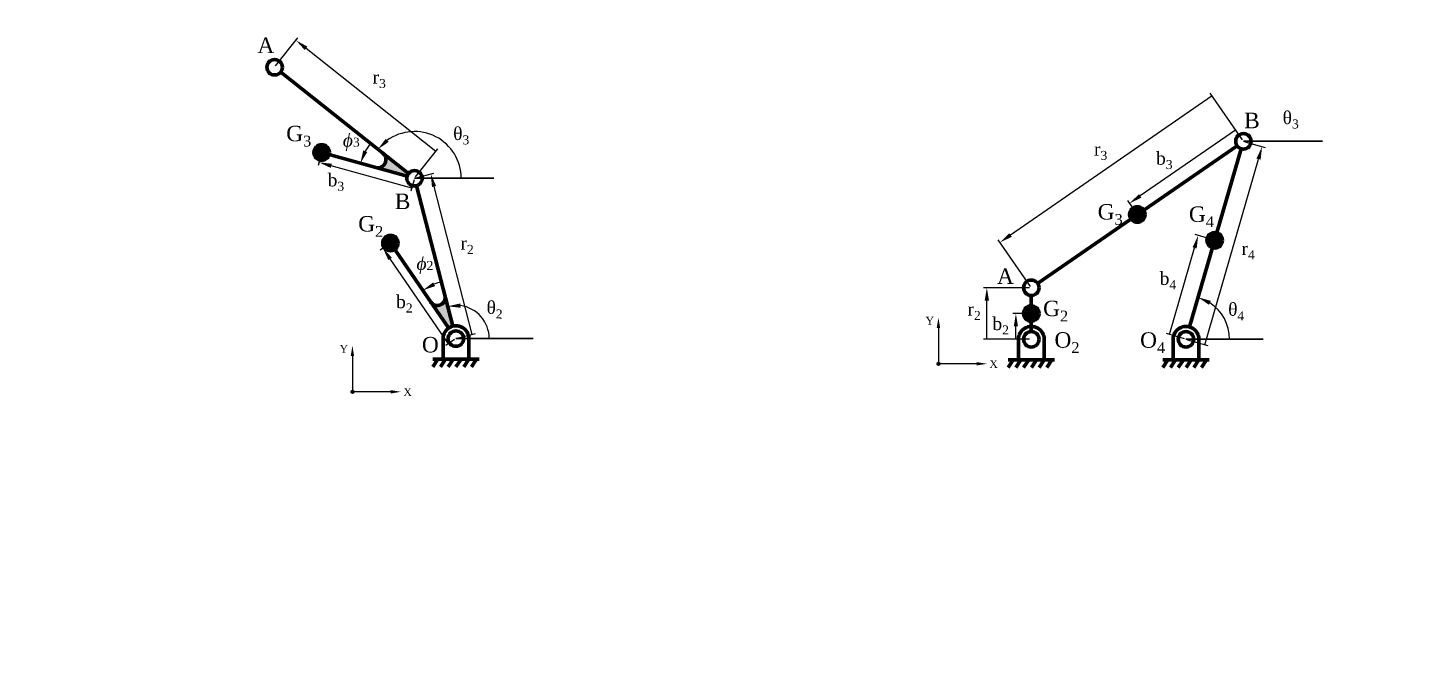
# Model space of a CAD drawing. Header units: millimetres. Extents: x -325 to 635, y -68 to 610.
# Drawn here: x -325 to 211, y -68 to 176 of the extents above; entities that cross this region are included whole.
import ezdxf
from ezdxf import colors
from ezdxf.entities.mleader import LeaderData, LeaderLine
from ezdxf.math import Vec2, Vec3

# ---------------------------------------------------------------- set-up
doc = ezdxf.new("R2010")
doc.units = ezdxf.units.MM
for name, color, linetype, lineweight in [('coordinate', 7, 'Continuous', 35), ('DIM', 7, 'Continuous', 30), ('PROFILE', 5, 'Continuous', 80), ('PROFILE_Black', 250, 'Continuous', 70)]:
    doc.layers.add(name, color=color, linetype=linetype, lineweight=lineweight)
doc.styles.get("Standard").update_dxf_attribs({"font": 'arial.ttf'})
doc.dimstyles.new('標註角度', dxfattribs={"dimtxt": 2.5, "dimasz": 5, "dimexe": 1.25, "dimexo": 0.625, "dimtad": 1, "dimtxsty": 'Standard', "dimblk1": 'NONE', "dimsah": 1, "dimcen": 0, "dimadec": 0, "dimazin": 0, "dimtfac": 1, "dimtmove": 0, "dimatfit": 3, "dimfxl": 1, "dimarcsym": 0})

# ---------------------------------------------------------------- blocks, each defined once
blk = doc.blocks.new('*D28')
at = {"layer": 'Defpoints', "color": 0, "transparency": 16777216}
for p in [(-175.07, 287.9), (-184.52, 235.97), (-192.97, 226.18), (-192.97, 226.18), (-162.97, 226.18)]:
    blk.add_point(p, dxfattribs=at)
at = {"layer": 'DIM', "color": 0, "lineweight": -2, "transparency": 16777216}
blk.add_arc((-192.97, 226.18), 12.93, 0, 51.54, dxfattribs=at)
at = {"layer": 'DIM', "color": 0, "transparency": 16777216}
blk.add_solid([(-185.31, 235.56), (-184.54, 237.04), (-189.37, 238.6)], dxfattribs=at)
blk = doc.blocks.new('_None')
blk = doc.blocks.new('*D27')
at = {"layer": 'Defpoints', "color": 0, "transparency": 16777216}
for p in [(-120.32, 325.24), (-154.82, 319.31), (-160.94, 304.48), (-173.45, 290.42), (-172.6, 289.59)]:
    blk.add_point(p, dxfattribs=at)
at = {"layer": 'DIM', "color": 0, "lineweight": -2, "transparency": 16777216}
blk.add_arc((-175.07, 287.9), 21.79, 34.2926, 44.0155, dxfattribs=at)
at = {"layer": 'DIM', "color": 0, "transparency": 16777216}
blk.add_solid([(-159.94, 302.39), (-158.88, 303.68), (-163.27, 306.21)], dxfattribs=at)
blk = doc.blocks.new('*D21')
at = {"layer": 'Defpoints', "color": 0, "transparency": 16777216}
for p in [(-120.32, 325.24), (-161.34, 293.69), (-175.07, 287.9), (-172.6, 289.59), (-144.34, 287.9)]:
    blk.add_point(p, dxfattribs=at)
at = {"layer": 'DIM', "color": 0, "lineweight": -2, "transparency": 16777216}
blk.add_arc((-175.07, 287.9), 14.9, 360, 14.9775, dxfattribs=at)
at = {"layer": 'DIM', "color": 0, "transparency": 16777216}
blk.add_solid([(-161.44, 291.4), (-159.92, 292.1), (-162.76, 296.29)], dxfattribs=at)
blk = doc.blocks.new('*D38')
at = {"layer": 'Defpoints', "color": 0, "transparency": 16777216}
for p in [(-175.19, 117.54), (-154.63, 67.44), (-159.13, 55.32), (-159.13, 55.32), (-129.13, 55.32)]:
    blk.add_point(p, dxfattribs=at)
at = {"layer": 'DIM', "color": 0, "lineweight": -2, "transparency": 16777216}
blk.add_arc((-159.13, 55.32), 12.93, 0, 82.1805, dxfattribs=at)
at = {"layer": 'DIM', "color": 0, "transparency": 16777216}
blk.add_solid([(-157.32, 67.3), (-157.42, 68.96), (-162.36, 67.84)], dxfattribs=at)
blk = doc.blocks.new('*D36')
at = {"layer": 'Defpoints', "color": 0, "transparency": 16777216}
for p in [(-174.44, 114.64), (-184.53, 92.39), (-169.71, 75.42), (-161.96, 59.44), (-160.38, 60.16)]:
    blk.add_point(p, dxfattribs=at)
at = {"layer": 'DIM', "color": 0, "lineweight": -2, "transparency": 16777216}
blk.add_arc((-159.13, 55.32), 22.71, 104.471, 111.7834, dxfattribs=at)
at = {"layer": 'DIM', "color": 0, "transparency": 16777216}
blk.add_solid([(-167.17, 75.68), (-167.95, 77.15), (-171.97, 74.06)], dxfattribs=at)
blk = doc.blocks.new('*D37')
at = {"layer": 'Defpoints', "color": 0, "transparency": 16777216}
for p in [(-227.09, 158.74), (-211.2, 127.55), (-195.22, 126.11), (-178.08, 118.34), (-177.54, 119.41)]:
    blk.add_point(p, dxfattribs=at)
at = {"layer": 'DIM', "color": 0, "lineweight": -2, "transparency": 16777216}
blk.add_arc((-175.19, 117.54), 21.79, 141.558, 151.2809, dxfattribs=at)
at = {"layer": 'DIM', "color": 0, "transparency": 16777216}
blk.add_solid([(-193.52, 127.7), (-195.07, 128.32), (-196.18, 123.38)], dxfattribs=at)
blk = doc.blocks.new('*D31')
at = {"layer": 'Defpoints', "color": 0, "transparency": 16777216}
for p in [(-227.09, 158.74), (-162.87, 130.83), (-177.54, 119.41), (-175.19, 117.54), (-144.45, 117.54)]:
    blk.add_point(p, dxfattribs=at)
at = {"layer": 'DIM', "color": 0, "lineweight": -2, "transparency": 16777216}
blk.add_arc((-175.19, 117.54), 18.12, 0, 125.6987, dxfattribs=at)
at = {"layer": 'DIM', "color": 0, "transparency": 16777216}
blk.add_solid([(-185.19, 131.65), (-186.34, 132.86), (-189.38, 128.81)], dxfattribs=at)
blk = doc.blocks.new('*D32')
at = {"layer": 'Defpoints', "color": 0, "transparency": 16777216}
for p in [(-168.85, 119.18), (-175.19, 117.54), (-159.13, 55.32)]:
    blk.add_point(p, dxfattribs=at)
at = {"layer": 'DIM', "color": 0, "lineweight": -2, "transparency": 16777216}
for p, q in [((-174.58, 117.7), (-167.64, 119.49)), ((-152.79, 56.95), (-167.6, 114.33)), ((-158.52, 55.47), (-151.58, 57.26))]:
    blk.add_line(p, q, dxfattribs=at)
at = {"layer": 'DIM', "color": 0, "transparency": 16777216}
blk.add_solid([(-166.8, 114.54), (-168.41, 114.13), (-168.85, 119.18)], dxfattribs=at)
blk = doc.blocks.new('*D33')
at = {"layer": 'Defpoints', "color": 0, "transparency": 16777216}
for p in [(-221.15, 171.05), (-229.44, 160.61), (-175.19, 117.54)]:
    blk.add_point(p, dxfattribs=at)
at = {"layer": 'DIM', "color": 0, "lineweight": -2, "transparency": 16777216}
for p, q in [((-229.05, 161.1), (-220.38, 172.03)), ((-166.9, 127.98), (-217.24, 167.94)), ((-174.8, 118.03), (-166.12, 128.96))]:
    blk.add_line(p, q, dxfattribs=at)
at = {"layer": 'DIM', "color": 0, "transparency": 16777216}
blk.add_solid([(-216.72, 168.6), (-217.76, 167.29), (-221.15, 171.05)], dxfattribs=at)
blk = doc.blocks.new('*D34')
at = {"layer": 'Defpoints', "color": 0, "transparency": 16777216}
for p in [(-212.27, 123.7), (-211.2, 127.55), (-175.19, 117.54)]:
    blk.add_point(p, dxfattribs=at)
at = {"layer": 'DIM', "color": 0, "lineweight": -2, "transparency": 16777216}
for p, q in [((-211.36, 126.95), (-212.6, 122.5)), ((-176.26, 113.69), (-207.45, 122.36)), ((-175.35, 116.94), (-176.59, 112.49))]:
    blk.add_line(p, q, dxfattribs=at)
at = {"layer": 'DIM', "color": 0, "transparency": 16777216}
blk.add_solid([(-207.23, 123.17), (-207.67, 121.56), (-212.27, 123.7)], dxfattribs=at)
blk = doc.blocks.new('*D35')
at = {"layer": 'Defpoints', "color": 0, "transparency": 16777216}
for p in [(-184.53, 92.39), (-187.46, 90.38), (-159.13, 55.32)]:
    blk.add_point(p, dxfattribs=at)
at = {"layer": 'DIM', "color": 0, "lineweight": -2, "transparency": 16777216}
for p, q in [((-185.05, 92.03), (-188.49, 89.67)), ((-162.06, 53.31), (-184.64, 86.25)), ((-159.64, 54.96), (-163.09, 52.6))]:
    blk.add_line(p, q, dxfattribs=at)
at = {"layer": 'DIM', "color": 0, "transparency": 16777216}
blk.add_solid([(-183.95, 86.72), (-185.32, 85.78), (-187.46, 90.38)], dxfattribs=at)
blk = doc.blocks.new('*D61')
at = {"layer": 'Defpoints', "color": 0, "transparency": 16777216}
for p in [(146.33, 131.88), (139.45, 62.09), (124.05, 55.04), (124.05, 55.04), (154.05, 55.04)]:
    blk.add_point(p, dxfattribs=at)
at = {"layer": 'DIM', "color": 0, "lineweight": -2, "transparency": 16777216}
blk.add_arc((124.05, 55.04), 16.94, 0, 56.8524, dxfattribs=at)
at = {"layer": 'DIM', "color": 0, "transparency": 16777216}
blk.add_solid([(132.96, 68.46), (133.66, 69.98), (128.77, 71.31)], dxfattribs=at)
blk = doc.blocks.new('*D59')
at = {"layer": 'Defpoints', "color": 0, "transparency": 16777216}
for p in [(146.33, 131.88), (102.17, 107.83), (105.19, 103.46)]:
    blk.add_point(p, dxfattribs=at)
at = {"layer": 'DIM', "color": 0, "lineweight": -2, "transparency": 16777216}
for p, q in [((143.31, 136.25), (106.28, 110.67)), ((145.97, 132.39), (142.6, 137.28)), ((104.83, 103.97), (101.46, 108.86))]:
    blk.add_line(p, q, dxfattribs=at)
at = {"layer": 'DIM', "color": 0, "transparency": 16777216}
blk.add_solid([(105.81, 111.36), (106.76, 109.99), (102.17, 107.83)], dxfattribs=at)
blk = doc.blocks.new('*D60')
at = {"layer": 'Defpoints', "color": 0, "transparency": 16777216}
for p in [(128.79, 95.31), (135.19, 93.46), (124.05, 55.04)]:
    blk.add_point(p, dxfattribs=at)
at = {"layer": 'DIM', "color": 0, "lineweight": -2, "transparency": 16777216}
for p, q in [((134.59, 93.63), (127.59, 95.66)), ((117.65, 56.9), (127.4, 90.51)), ((123.45, 55.22), (116.45, 57.24))]:
    blk.add_line(p, q, dxfattribs=at)
at = {"layer": 'DIM', "color": 0, "transparency": 16777216}
blk.add_solid([(126.6, 90.74), (128.2, 90.28), (128.79, 95.31)], dxfattribs=at)
blk = doc.blocks.new('*D55')
at = {"layer": 'Defpoints', "color": 0, "transparency": 16777216}
for p in [(146.35, 131.88), (51.89, 92.64), (64.05, 75.04)]:
    blk.add_point(p, dxfattribs=at)
at = {"layer": 'DIM', "color": 0, "lineweight": -2, "transparency": 16777216}
for p, q in [((145.99, 132.39), (133.48, 150.51)), ((134.2, 149.48), (56.01, 95.48)), ((63.69, 75.56), (51.18, 93.67))]:
    blk.add_line(p, q, dxfattribs=at)
at = {"layer": 'DIM', "color": 0, "transparency": 16777216}
blk.add_solid([(55.54, 96.17), (56.48, 94.8), (51.89, 92.64)], dxfattribs=at)
blk = doc.blocks.new('*D56')
at = {"layer": 'Defpoints', "color": 0, "transparency": 16777216}
for p in [(146.33, 131.88), (153.58, 129.77), (124.05, 55.04)]:
    blk.add_point(p, dxfattribs=at)
at = {"layer": 'DIM', "color": 0, "lineweight": -2, "transparency": 16777216}
for p, q in [((146.93, 131.7), (154.79, 129.42)), ((131.31, 52.94), (152.19, 124.97)), ((124.65, 54.87), (132.51, 52.59))]:
    blk.add_line(p, q, dxfattribs=at)
at = {"layer": 'DIM', "color": 0, "transparency": 16777216}
blk.add_solid([(151.39, 125.2), (152.99, 124.74), (153.58, 129.77)], dxfattribs=at)
blk = doc.blocks.new('*D58')
at = {"layer": 'Defpoints', "color": 0, "transparency": 16777216}
for p in [(58.08, 65.04), (64.05, 65.04), (64.05, 55.04)]:
    blk.add_point(p, dxfattribs=at)
at = {"layer": 'DIM', "color": 0, "lineweight": -2, "transparency": 16777216}
for p, q in [((63.42, 65.04), (56.83, 65.04)), ((58.08, 55.04), (58.08, 60.04)), ((63.42, 55.04), (56.83, 55.04))]:
    blk.add_line(p, q, dxfattribs=at)
at = {"layer": 'DIM', "color": 0, "transparency": 16777216}
blk.add_solid([(58.91, 60.04), (57.25, 60.04), (58.08, 65.04)], dxfattribs=at)
blk = doc.blocks.new('*D57')
at = {"layer": 'Defpoints', "color": 0, "transparency": 16777216}
for p in [(46.81, 75.06), (64.05, 75.06), (64.05, 55.04)]:
    blk.add_point(p, dxfattribs=at)
at = {"layer": 'DIM', "color": 0, "lineweight": -2, "transparency": 16777216}
for p, q in [((63.42, 75.06), (45.56, 75.06)), ((46.81, 55.04), (46.81, 70.06)), ((63.42, 55.04), (45.56, 55.04))]:
    blk.add_line(p, q, dxfattribs=at)
at = {"layer": 'DIM', "color": 0, "transparency": 16777216}
blk.add_solid([(45.98, 70.06), (47.64, 70.06), (46.81, 75.06)], dxfattribs=at)
blk = doc.blocks.new('*D77')
at = {"layer": 'Defpoints', "color": 0, "transparency": 16777216}
for p in [(376.05, 140.39), (369.17, 70.61), (353.78, 63.56), (353.78, 63.56), (383.78, 63.56)]:
    blk.add_point(p, dxfattribs=at)
at = {"layer": 'DIM', "color": 0, "lineweight": -2, "transparency": 16777216}
blk.add_arc((353.78, 63.56), 16.94, 0, 56.8524, dxfattribs=at)
at = {"layer": 'DIM', "color": 0, "transparency": 16777216}
blk.add_solid([(362.69, 76.98), (363.38, 78.49), (358.49, 79.82)], dxfattribs=at)

msp = doc.modelspace()

# ---------------------------------------------------------------- hatches: boundary and pattern name
at = {"layer": 'DIM'}
h = msp.add_hatch(color=256, dxfattribs=at)
h.dxf.hatch_style = 1
h.paths.add_polyline_path([(27.547, 45.668, 0.0500625), (28.528, 45.476, 0.035754), (28.533, 45.548, 0.8853011)])
edge = h.paths.add_edge_path(flags=16)
edge.add_arc((28.033, 45.548), 0.5, 166.074, 169.63469)
edge.add_spline(control_points=[(27.541, 45.638), (27.554, 45.635), (27.715, 45.608), (28.023, 45.552), (28.336, 45.485), (28.502, 45.448), (28.522, 45.443)], knot_values=[50.4081225, 50.4081225, 50.4081225, 50.4081225, 50.4903337, 51.3879824, 52.2852751, 52.4081364, 52.4081364, 52.4081364, 52.4081364], degree=3, periodic=0)
edge.add_arc((28.992, 50.455), 5, 253.20968, 258.79213, ccw=False)
h.paths.add_polyline_path([(28.528, 45.476, -0.0500625), (27.547, 45.668, 0.0608385), (27.533, 45.548, 0.9309605)])
edge = h.paths.add_edge_path(flags=17)
edge.add_arc((28.033, 45.548), 0.5, 166.074, 169.63469)
edge.add_spline(control_points=[(27.541, 45.638), (27.554, 45.635), (27.715, 45.608), (28.023, 45.552), (28.336, 45.485), (28.502, 45.448), (28.522, 45.443)], knot_values=[50.4081225, 50.4081225, 50.4081225, 50.4081225, 50.4903337, 51.3879824, 52.2852751, 52.4081364, 52.4081364, 52.4081364, 52.4081364], degree=3, periodic=0)
edge.add_arc((28.992, 50.455), 5, 253.20968, 258.79212, ccw=False)
h = msp.add_hatch(color=256, dxfattribs=at)
h.dxf.hatch_style = 1
h.paths.add_polyline_path([(-199.752, 34.79, 0.0500625), (-198.772, 34.598, 0.035754), (-198.767, 34.67, 0.8853011)])
edge = h.paths.add_edge_path(flags=16)
edge.add_arc((-199.267, 34.67), 0.5, 166.074, 169.63469)
edge.add_spline(control_points=[(-199.758, 34.759), (-199.745, 34.757), (-199.584, 34.73), (-199.276, 34.673), (-198.963, 34.607), (-198.797, 34.57), (-198.778, 34.565)], knot_values=[50.4081225, 50.4081225, 50.4081225, 50.4081225, 50.4903337, 51.3879824, 52.2852751, 52.4081364, 52.4081364, 52.4081364, 52.4081364], degree=3, periodic=0)
edge.add_arc((-198.307, 39.577), 5, 253.20968, 258.79213, ccw=False)
h.paths.add_polyline_path([(-198.772, 34.598, -0.0500625), (-199.752, 34.79, 0.0608385), (-199.767, 34.67, 0.9309605)])
edge = h.paths.add_edge_path(flags=17)
edge.add_arc((-199.267, 34.67), 0.5, 166.074, 169.63469)
edge.add_spline(control_points=[(-199.758, 34.759), (-199.745, 34.757), (-199.584, 34.73), (-199.276, 34.673), (-198.963, 34.607), (-198.797, 34.57), (-198.778, 34.565)], knot_values=[50.4081225, 50.4081225, 50.4081225, 50.4081225, 50.4903337, 51.3879824, 52.2852751, 52.4081364, 52.4081364, 52.4081364, 52.4081364], degree=3, periodic=0)
edge.add_arc((-198.307, 39.577), 5, 253.20968, 258.79212, ccw=False)
at = {"layer": 'PROFILE'}
h = msp.add_hatch(color=256, dxfattribs=at)
h.dxf.hatch_style = 1
h.paths.add_polyline_path([(-208.196, 127.555, 1), (-214.196, 127.555, 1)])
h = msp.add_hatch(color=256, dxfattribs=at)
h.dxf.hatch_style = 1
h.paths.add_polyline_path([(-187.484, 127.302, -0.7975801), (-190.137, 121.698), (-178.078, 118.345, -0.1002587), (-177.537, 119.406)])
h = msp.add_hatch(color=256, dxfattribs=at)
h.dxf.hatch_style = 1
h.paths.add_polyline_path([(102.189, 103.459, 1), (108.189, 103.459, 1)])
h = msp.add_hatch(color=256, dxfattribs=at)
h.dxf.hatch_style = 1
h.paths.add_polyline_path([(-181.53, 92.386, 1), (-187.53, 92.386, 1)])
h = msp.add_hatch(color=256, dxfattribs=at)
h.dxf.hatch_style = 1
h.paths.add_polyline_path([(132.189, 93.459, 1), (138.189, 93.459, 1)])
h = msp.add_hatch(color=256, dxfattribs=at)
h.dxf.hatch_style = 1
h.paths.add_polyline_path([(-163.383, 71.802, -0.7986114), (-168.764, 69.379), (-161.955, 59.442, -0.0872691), (-160.378, 60.159)])
h = msp.add_hatch(color=256, dxfattribs=at)
h.dxf.hatch_style = 1
h.paths.add_polyline_path([(61.049, 65.042, 1), (67.049, 65.042, 1)])

# ---------------------------------------------------------------- linework, layer by layer
at = {"layer": 'DIM'}
for p, q in [((146.328, 131.877), (177.065, 131.877)), ((-175.187, 117.541), (-144.45, 117.541)), ((-159.129, 55.318), (-129.129, 55.318)), ((124.049, 55.042), (154.049, 55.042))]:
    msp.add_line(p, q, dxfattribs=at)
for centre in [(28.033, 45.548), (-199.267, 34.67)]:
    msp.add_circle(centre, 0.5, dxfattribs=at)
at = {"layer": 'PROFILE'}
for p, q in [((-177.537, 119.406), (-227.093, 158.743)), ((143.859, 130.172), (66.518, 76.747)), ((125.442, 59.844), (145.492, 128.996)), ((-211.196, 127.555), (-178.078, 118.345)), ((-160.378, 60.159), (-174.438, 114.636)), ((-184.53, 92.386), (-161.955, 59.442)), ((64.049, 58.042), (64.049, 72.042))]:
    msp.add_line(p, q, dxfattribs=at)
at = {"layer": 'PROFILE', "color": 5, "lineweight": 80}
for centre in [(-211.196, 127.555), (105.189, 103.459), (-184.53, 92.386), (135.189, 93.459)]:
    msp.add_circle(centre, 3, dxfattribs=at)
at = {"layer": 'PROFILE', "lineweight": 80}
msp.add_circle((64.049, 65.042), 3, dxfattribs=at)
at = {"layer": 'PROFILE'}
for centre, radius, start, end in [((-189.449, 124.803), 3.179, 257.51747, 51.29792), ((-166.349, 71.201), 3.026, 211.81922, 17.47406)]:
    msp.add_arc(centre, radius, start, end, dxfattribs=at)
at = {"layer": 'PROFILE_Black'}
for p, q in [((-164.129, 55.318), (-164.129, 47.318)), ((-154.129, 55.318), (-154.135, 47.318)), ((59.049, 55.042), (59.049, 47.042)), ((69.049, 55.042), (69.043, 47.042)), ((119.049, 55.042), (119.049, 47.042)), ((129.049, 55.042), (129.043, 47.042)), ((-150.129, 47.318), (-168.129, 47.318)), ((-166.135, 47.318), (-168.103, 44.356)), ((-163.135, 47.318), (-165.103, 44.356)), ((-160.135, 47.318), (-162.103, 44.356)), ((-157.135, 47.318), (-159.103, 44.356)), ((-154.135, 47.318), (-156.103, 44.356)), ((-151.135, 47.318), (-153.103, 44.356)), ((73.049, 47.042), (55.049, 47.042)), ((57.043, 47.042), (55.076, 44.08)), ((60.043, 47.042), (58.076, 44.08)), ((63.043, 47.042), (61.076, 44.08)), ((66.043, 47.042), (64.076, 44.08)), ((69.043, 47.042), (67.076, 44.08)), ((72.043, 47.042), (70.076, 44.08)), ((133.049, 47.042), (115.049, 47.042)), ((117.043, 47.042), (115.076, 44.08)), ((120.043, 47.042), (118.076, 44.08)), ((123.043, 47.042), (121.076, 44.08)), ((126.043, 47.042), (124.076, 44.08)), ((129.043, 47.042), (127.076, 44.08)), ((132.043, 47.042), (130.076, 44.08))]:
    msp.add_line(p, q, dxfattribs=at)
for centre in [(-229.443, 160.608), (146.328, 131.877), (-175.187, 117.541), (64.049, 75.042), (-159.129, 55.318), (64.049, 55.042), (124.049, 55.042)]:
    msp.add_circle(centre, 3, dxfattribs=at)
for centre in [(-159.129, 55.318), (64.049, 55.042), (124.049, 55.042)]:
    msp.add_arc(centre, 5, 359.91537, 180, dxfattribs=at)

# ---------------------------------------------------------------- texts
at = {"layer": 'DIM', "lineweight": 40, "attachment_point": 1}
for s, insert, char_height, width in [('\\A1;{\\fTimes New Roman|b0|i0|c0|p18;A}', (-236.105, 172.114), 6, 51.01778), ('\\A1;{\\fTimes New Roman|b0|i0|c0|p18;r\\H0.7x;\\S^ 3;}', (-191.449, 159.263), 5, 24.49681), ('\\A1;{\\fTimes New Roman|b0|i0|c0|p18;B}', (146.622, 142.971), 6, 51.01778), ('\\A1;{\\fTimes New Roman|b0|i0|c0|p18;θ\\H0.7x;\\S^ 3;}', (161.549, 143.551), 5, 24.49681), ('\\A1;{\\fTimes New Roman|b0|i0|c0|p18;G\\H0.7x;\\S^ 3;}', (-224.945, 137.902), 6, 51.01778), ('{\\fTimes New Roman|b0|i1|c0|p18;ϕ\\A1;\\fTimes New Roman|b0|i0|c0|p18;\\H0.7x;\\S^ 3;}', (-202.985, 134.797), 5, 24.49681), ('\\A1;{\\fTimes New Roman|b0|i0|c0|p18;θ\\H0.7x;\\S^ 3;}', (-160.186, 137.378), 5, 24.49681), ('\\A1;{\\fTimes New Roman|b0|i0|c0|p18;r\\H0.7x;\\S^ 3;}', (88.384, 131.348), 5, 24.49681), ('\\A1;{\\fTimes New Roman|b0|i0|c0|p18;b\\H0.7x;\\S^ 3;}', (112.442, 127.812), 5, 24.49681), ('\\A1;{\\fTimes New Roman|b0|i0|c0|p18;b\\H0.7x;\\S^ 3;}', (-208.876, 119.396), 5, 24.49681), ('\\A1;{\\fTimes New Roman|b0|i0|c0|p18;B}', (-182.806, 111.581), 6, 51.01778), ('\\A1;{\\fTimes New Roman|b0|i0|c0|p18;G\\H0.7x;\\S^ 3;}', (89.798, 107.515), 6, 51.01778), ('\\A1;{\\fTimes New Roman|b0|i0|c0|p18;G\\H0.7x;\\S^ 2;}', (-197.023, 102.864), 6, 51.01778), ('\\A1;{\\fTimes New Roman|b0|i0|c0|p18;G\\H0.7x;\\S^ 4;}', (125.186, 106.6), 6, 51.01778), ('\\A1;{\\fTimes New Roman|b0|i0|c0|p18;r\\H0.7x;\\S^ 2;}', (-157.366, 94.88), 5, 24.49681), ('\\A1;{\\fTimes New Roman|b0|i0|c0|p18;r\\H0.7x;\\S^ 4;}', (145.576, 92.75), 5, 24.49681), ('{\\fTimes New Roman|b0|i1|c0|p18;ϕ\\A1;\\fTimes New Roman|b0|i0|c0|p18;\\H0.7x;\\S^ 2;}', (-174.417, 86.953), 5, 24.49681), ('\\A1;{\\fTimes New Roman|b0|i0|c0|p18;A}', (50.755, 82.56), 6, 51.01778), ('\\A1;{\\fTimes New Roman|b0|i0|c0|p18;b\\H0.7x;\\S^ 4;}', (113.847, 81.189), 5, 24.49681), ('\\A1;{\\fTimes New Roman|b0|i0|c0|p18;b\\H0.7x;\\S^ 2;}', (-182.325, 72.14), 5, 24.49681), ('\\A1;{\\fTimes New Roman|b0|i0|c0|p18;G\\H0.7x;\\S^ 2;}', (68.635, 70.019), 6, 51.01778), ('\\A1;{\\fTimes New Roman|b0|i0|c0|p18;r\\H0.7x;\\S^ 2;}', (39.299, 69.252), 5, 24.49681), ('\\A1;{\\fTimes New Roman|b0|i0|c0|p18;Y}', (23.052, 63.772), 3, 25.50889), ('\\A1;{\\fTimes New Roman|b0|i0|c0|p18;b\\H0.7x;\\S^ 2;}', (48.979, 63.621), 5, 24.49681), ('\\A1;{\\fTimes New Roman|b0|i0|c0|p18;O}', (-172.309, 55.962), 6, 51.01778), ('\\A1;{\\fTimes New Roman|b0|i0|c0|p18;O\\H0.7x;\\S^ 2;}', (73.049, 57.797), 6, 51.01778), ('\\A1;{\\fTimes New Roman|b0|i0|c0|p18;O\\H0.7x;\\S^ 4;}', (106.257, 57.761), 6, 51.01778), ('\\A1;{\\fTimes New Roman|b0|i0|c0|p18;Y}', (-204.247, 52.894), 3, 25.50889), ('\\A1;{\\fTimes New Roman|b0|i0|c0|p18;X}', (47.807, 46.945), 3, 25.50889), ('\\A1;{\\fTimes New Roman|b0|i0|c0|p18;X}', (-179.492, 36.067), 3, 25.50889)]:
    msp.add_mtext(s, dxfattribs=dict(at, insert=insert, char_height=char_height, width=width))
at = {"layer": 'DIM', "lineweight": 40, "char_height": 5, "width": 24.49681, "attachment_point": 1, "rotation": 358.49251}
for s, insert in [('\\A1;{\\fTimes New Roman|b0|i0|c0|p18;θ\\H0.7x;\\S^ 2;}', (-147.157, 69.951)), ('\\A1;{\\fTimes New Roman|b0|i0|c0|p18;θ\\H0.7x;\\S^ 4;}', (140.482, 69.229))]:
    msp.add_mtext(s, dxfattribs=dict(at, insert=insert))

# ---------------------------------------------------------------- dimensions: what is measured, and where the dimension line sits
at = {"layer": 'DIM'}
for base, line1, line2, picture, middle in [((369.172, 70.61), ((353.775, 63.558), (376.054, 140.393)), ((353.775, 63.558), (383.775, 63.558)), '*D77', (165.282, 337.573)), ((-161.343, 293.687), ((-172.596, 289.587), (-120.324, 325.235)), ((-175.075, 287.897), (-144.337, 287.897)), '*D21', (-325.232, -67.59)), ((-160.943, 304.479), ((-154.825, 319.311), (-173.449, 290.419)), ((-172.596, 289.587), (-120.324, 325.235)), '*D27', (-324.858, 105.755)), ((-184.523, 235.971), ((-192.971, 226.177), (-175.075, 287.897)), ((-192.971, 226.177), (-162.971, 226.177)), '*D28', (-293.982, -5.799)), ((-195.216, 126.115), ((-211.196, 127.555), (-178.078, 118.345)), ((-177.537, 119.406), (-227.093, 158.743)), '*D37', (26.678, 231.19)), ((-162.872, 130.834), ((-177.537, 119.406), (-227.093, 158.743)), ((-175.187, 117.541), (-144.45, 117.541)), '*D31', (-196.865, 69.922)), ((139.446, 62.094), ((124.049, 55.042), (146.328, 131.877)), ((124.049, 55.042), (154.049, 55.042)), '*D61', (34.11, 148.787)), ((-169.713, 75.416), ((-184.53, 92.386), (-161.955, 59.442)), ((-160.378, 60.159), (-174.438, 114.636)), '*D36', (-123.288, 138.888)), ((-154.631, 67.444), ((-159.129, 55.318), (-175.187, 117.541)), ((-159.129, 55.318), (-129.129, 55.318)), '*D38', (-155.804, -41.382))]:
    dim = msp.add_angular_dim_2l(base=base, line1=line1, line2=line2, text=' ', dimstyle='標註角度', dxfattribs=at)
    dim.commit()
    dim.dimension.update_dxf_attribs({"geometry": picture, "text_midpoint": middle})
for base, p1, p2, angle, picture, middle in [((-221.153, 171.052), (-175.187, 117.541), (-229.443, 160.608), 141.55802, '*D33', (-193.318, 148.957)), ((51.894, 92.643), (146.35, 131.877), (64.049, 75.042), 214.62824, '*D55', (95.102, 122.481)), ((102.169, 107.83), (146.328, 131.877), (105.189, 103.459), 214.6355, '*D59', (122.419, 121.819)), ((-168.853, 119.176), (-159.129, 55.318), (-175.187, 117.541), 104.47101, '*D32', (-159.979, 84.787)), ((128.791, 95.314), (124.049, 55.042), (135.189, 93.459), 73.8305, '*D60', (123.264, 76.25))]:
    dim = msp.add_linear_dim(base=base, p1=p1, p2=p2, angle=angle, text=' ', dimstyle='標註角度', dxfattribs=at)
    dim.commit()
    dim.dimension.update_dxf_attribs({"geometry": picture, "text_midpoint": middle, "dimtype": 161})
for p1, p2, distance, picture, middle in [((124.049, 55.042), (146.328, 131.877), -7.556, '*D56', (141.749, 88.954)), ((-175.187, 117.541), (-211.196, 127.555), 3.998, '*D34', (-191.854, 118.026)), ((-159.129, 55.318), (-184.53, 92.386), 3.555, '*D35', (-173.349, 69.78)), ((64.049, 55.042), (64.049, 65.042), 5.968, '*D58', (58.081, 57.542))]:
    dim = msp.add_aligned_dim(p1=p1, p2=p2, distance=distance, text=' ', dimstyle='標註角度', dxfattribs=at)
    dim.commit()
    dim.dimension.update_dxf_attribs({"geometry": picture, "text_midpoint": middle})
dim = msp.add_linear_dim(base=(46.812, 75.062), p1=(64.049, 55.042), p2=(64.049, 75.062), angle=90, text=' ', dimstyle='標註角度', dxfattribs=at)
dim.commit()
dim.dimension.update_dxf_attribs({"geometry": '*D57', "text_midpoint": (46.812, 62.552)})

# ---------------------------------------------------------------- leaders
at = {"layer": 'coordinate', "lineweight": 40}
ml = msp.add_multileader_mtext('Standard', dxfattribs=at)
ml.set_content('', color=256)
ml.set_leader_properties()
ml.build(insert=Vec2(0, 0))
ml.multileader.update_dxf_attribs({"has_dogleg": 0})
ctx = ml.context
ctx.base_point, ctx.char_height, ctx.landing_gap_size, ctx.plane_origin = Vec3(28.033, 45.548), 2, 1, Vec3(33.543, 51.785)
notes = []
notes.append((ctx, [(0, (1, 1, 0), (24.033, 45.548), (1, 0), 4, [(0, [(28.033, 63.46)], 0, [])])]))
ctx.mtext.insert, ctx.mtext.flow_direction = Vec3(29.033, 46.548), 5
ml = msp.add_multileader_mtext('Standard', dxfattribs=at)
ml.set_content('', color=256)
ml.set_leader_properties()
ml.build(insert=Vec2(0, 0))
ml.multileader.update_dxf_attribs({"has_dogleg": 0})
ctx = ml.context
ctx.base_point, ctx.char_height, ctx.landing_gap_size, ctx.plane_origin = Vec3(-199.267, 34.67), 2, 1, Vec3(-193.757, 40.907)
notes.append((ctx, [(0, (1, 1, 0), (-203.267, 34.67), (1, 0), 4, [(0, [(-199.267, 52.582)], 0, [])])]))
ctx.mtext.insert, ctx.mtext.flow_direction = Vec3(-198.267, 35.67), 5
ml = msp.add_multileader_mtext('Standard', dxfattribs=at)
ml.set_content('', color=256)
ml.set_leader_properties()
ml.build(insert=Vec2(0, 0))
ml.multileader.update_dxf_attribs({"has_dogleg": 0})
ctx = ml.context
ctx.base_point, ctx.char_height, ctx.landing_gap_size, ctx.plane_origin, ctx.plane_x_axis, ctx.plane_y_axis = Vec3(28.033, 45.548), 2, 1, Vec3(34.27, 40.038), Vec3(0, -1), Vec3(1, 0)
notes.append((ctx, [(0, (1, 1, 0), (28.033, 49.548), (0, -1), 4, [(0, [(46.835, 45.548)], 0, [])])]))
ctx.mtext.insert, ctx.mtext.text_direction, ctx.mtext.rotation, ctx.mtext.flow_direction = Vec3(29.033, 44.548), Vec3(0, -1), 4.712389, 5
ml = msp.add_multileader_mtext('Standard', dxfattribs=at)
ml.set_content('', color=256)
ml.set_leader_properties()
ml.build(insert=Vec2(0, 0))
ml.multileader.update_dxf_attribs({"has_dogleg": 0})
ctx = ml.context
ctx.base_point, ctx.char_height, ctx.landing_gap_size, ctx.plane_origin, ctx.plane_x_axis, ctx.plane_y_axis = Vec3(-199.267, 34.67), 2, 1, Vec3(-193.029, 29.16), Vec3(0, -1), Vec3(1, 0)
notes.append((ctx, [(0, (1, 1, 0), (-199.267, 38.67), (0, -1), 4, [(0, [(-180.464, 34.67)], 0, [])])]))
ctx.mtext.insert, ctx.mtext.text_direction, ctx.mtext.rotation, ctx.mtext.flow_direction = Vec3(-198.267, 33.67), Vec3(0, -1), 4.712389, 5
for ctx, leaders in notes:
    for number, flags, end, landing, length, lines in leaders:
        leader = LeaderData()
        leader.index, (leader.has_last_leader_line, leader.has_dogleg_vector, leader.attachment_direction) = number, flags
        leader.last_leader_point, leader.dogleg_vector, leader.dogleg_length = Vec3(end), Vec3(landing), length
        for number, points, colour, breaks in lines:
            line = LeaderLine()
            line.index, line.vertices, line.color, line.breaks = number, Vec3.list(points), colors.encode_raw_color(colour), breaks
            leader.lines.append(line)
        ctx.leaders.append(leader)

doc.saveas('drawing.dxf')
